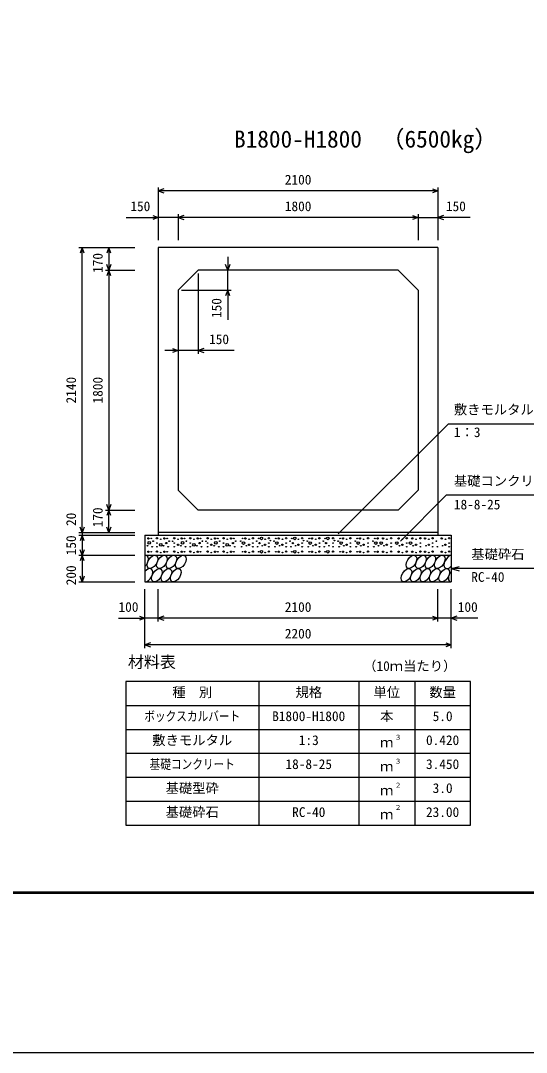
# Model space of a CAD drawing. Units: millimetres, scale not verified. Extents: x -50400 to 50400, y -17820 to 17820.
# Drawn here: x 6076 to 9873, y -17820 to -10074 of the extents above; entities that cross this region are included whole.
import ezdxf
from ezdxf.enums import TextEntityAlignment as Align

# ---------------------------------------------------------------- set-up
doc = ezdxf.new("R2010")
doc.units = ezdxf.units.MM
doc.header["$LTSCALE"] = 60
for name, color, linetype, lineweight in [('0-0_DIM', 7, 'Continuous', 25), ('0-1_Defpoints', 5, 'Continuous', 25), ('0-2_HATCH', 6, 'Continuous', 25), ('0-3_HYO', 3, 'Continuous', 25), ('0-4_HYO2', 4, 'Continuous', 25), ('0-5_OUTLINE', 3, 'Continuous', 25), ('0-7_TXT', 7, 'Continuous', 25), ('0-8_WAKU', 3, 'Continuous', 25)]:
    doc.layers.add(name, color=color, linetype=linetype, lineweight=lineweight)
doc.styles.add('ＭＳ ゴシック', font='')
doc.styles.get('ＭＳ ゴシック').set_extended_font_data('MS Gothic')

msp = doc.modelspace()

# ---------------------------------------------------------------- linework, layer by layer
at = {"layer": '0-0_DIM'}
for p, q in [((7109.98, -11326.22), (7109.98, -11723.11)), ((9209.98, -11351.22), (7109.98, -11351.22)), ((9209.98, -11326.22), (9209.98, -11723.11)), ((7259.98, -11526.22), (7259.98, -11723.11)), ((9059.98, -11526.22), (9059.98, -11723.11)), ((6869.24, -11551.22), (7109.98, -11551.22)), ((7259.98, -11551.22), (7109.98, -11551.22)), ((9059.98, -11551.22), (7259.98, -11551.22)), ((9059.98, -11551.22), (9209.98, -11551.22)), ((9450.73, -11551.22), (9209.98, -11551.22)), ((6513.88, -11778.11), (6934.98, -11778.11)), ((6538.88, -13918.11), (6538.88, -11778.11)), ((6738.88, -11778.11), (6738.88, -11948.11)), ((7630.84, -11848.11), (7630.84, -11948.11)), ((6713.88, -11948.11), (6934.98, -11948.11)), ((6738.88, -11948.11), (6738.88, -13748.11)), ((7409.98, -11973.11), (7409.98, -12574.68)), ((7630.84, -12098.11), (7630.84, -11948.11)), ((7284.98, -12098.11), (7655.84, -12098.11)), ((7630.84, -12098.11), (7630.84, -12318.99)), ((7259.98, -12549.68), (7159.98, -12549.68)), ((7409.98, -12549.68), (7259.98, -12549.68)), ((7679.45, -12549.68), (7409.98, -12549.68)), ((8461.17, -13927.69), (9286.48, -13102.38)), ((10118.89, -13102.38), (9286.48, -13102.38)), ((8928.01, -13981.84), (9272.07, -13637.78)), ((10371.62, -13637.78), (9272.07, -13637.78)), ((6713.88, -13748.11), (6934.98, -13748.11)), ((6738.88, -13918.11), (6738.88, -13748.11)), ((6513.88, -13918.11), (6934.98, -13918.11)), ((6513.88, -13938.11), (6934.98, -13938.11)), ((6538.88, -13918.11), (6538.88, -13938.11)), ((6538.88, -13938.11), (6538.88, -14088.11)), ((6513.88, -14088.11), (6934.98, -14088.11)), ((6538.88, -14088.11), (6538.88, -14288.11)), ((9309.98, -14188.11), (9367.94, -14172.58)), ((9989.79, -14188.11), (9309.98, -14188.11)), ((9309.98, -14188.11), (9367.94, -14203.64)), ((6513.88, -14288.11), (6934.98, -14288.11)), ((7009.98, -14784.72), (7009.98, -14343.11)), ((7109.98, -14584.72), (7109.98, -14343.11)), ((9209.98, -14584.72), (9209.98, -14343.11)), ((9209.98, -14584.72), (9209.98, -14343.11)), ((9309.98, -14784.72), (9309.98, -14343.11)), ((6810.44, -14559.72), (7009.98, -14559.72)), ((7109.98, -14559.72), (7009.98, -14559.72)), ((9209.98, -14559.72), (7109.98, -14559.72)), ((9309.98, -14559.72), (9209.98, -14559.72)), ((9509.53, -14559.72), (9309.98, -14559.72)), ((9309.98, -14759.72), (7009.98, -14759.72))]:
    msp.add_line(p, q, dxfattribs=at)
for points in [[(7152.27, -11335.83), (7109.98, -11351.22), (7152.27, -11366.61)], [(9167.7, -11335.83), (9209.98, -11351.22), (9167.7, -11366.61)], [(7067.7, -11535.83), (7109.98, -11551.22), (7067.7, -11566.61)], [(7302.27, -11535.83), (7259.98, -11551.22), (7302.27, -11566.61)], [(9017.7, -11535.83), (9059.98, -11551.22), (9017.7, -11566.61)], [(9252.27, -11535.83), (9209.98, -11551.22), (9252.27, -11566.61)], [(6554.27, -11820.4), (6538.88, -11778.11), (6523.49, -11820.4)], [(6754.27, -11820.4), (6738.88, -11778.11), (6723.49, -11820.4)], [(6754.27, -11905.83), (6738.88, -11948.11), (6723.49, -11905.83)], [(7646.23, -11905.83), (7630.84, -11948.11), (7615.44, -11905.83)], [(6754.27, -11990.4), (6738.88, -11948.11), (6723.49, -11990.4)], [(7646.23, -12140.4), (7630.84, -12098.11), (7615.44, -12140.4)], [(7217.7, -12534.29), (7259.98, -12549.68), (7217.7, -12565.07)], [(7452.27, -12534.29), (7409.98, -12549.68), (7452.27, -12565.07)], [(6754.27, -13705.83), (6738.88, -13748.11), (6723.49, -13705.83)], [(6754.27, -13790.4), (6738.88, -13748.11), (6723.49, -13790.4)], [(6554.27, -13875.83), (6538.88, -13918.11), (6523.49, -13875.83)], [(6554.27, -13980.4), (6538.88, -13938.11), (6523.49, -13980.4)], [(6754.27, -13875.83), (6738.88, -13918.11), (6723.49, -13875.83)], [(6554.27, -14045.83), (6538.88, -14088.11), (6523.49, -14045.83)], [(6554.27, -14130.4), (6538.88, -14088.11), (6523.49, -14130.4)], [(6554.27, -14245.83), (6538.88, -14288.11), (6523.49, -14245.83)], [(6967.7, -14544.33), (7009.98, -14559.72), (6967.7, -14575.12)], [(7152.27, -14544.33), (7109.98, -14559.72), (7152.27, -14575.12)], [(9167.7, -14544.33), (9209.98, -14559.72), (9167.7, -14575.12)], [(9352.27, -14544.33), (9309.98, -14559.72), (9352.27, -14575.12)], [(7052.27, -14744.33), (7009.98, -14759.72), (7052.27, -14775.12)], [(9267.7, -14744.33), (9309.98, -14759.72), (9267.7, -14775.12)]]:
    msp.add_lwpolyline(points, dxfattribs=at)
at = {"layer": '0-1_Defpoints'}
msp.add_lwpolyline([(0, -17820), (50400, -17820), (50400, 17820), (0, 17820)], close=True, dxfattribs=at)
at = {"layer": '0-2_HATCH'}
for centre, radius in [((7029.01, -14016.09), 2.5), ((7036.02, -13960.93), 5), ((7042.56, -13993.95), 10), ((7057.05, -13960.93), 2.5), ((7071.07, -13981.95), 2.5), ((7099.95, -13960.06), 5), ((7099.95, -13995.95), 2.5), ((7127.99, -14009.08), 10), ((7127.99, -13967.94), 2.5), ((7149.01, -14016.09), 2.5), ((7156.02, -13960.93), 5), ((7170.04, -13995.95), 5), ((7177.05, -13960.93), 2.5), ((7191.07, -13981.95), 2.5), ((7217.53, -13982.85), 2.5), ((7229.95, -13960.06), 5), ((7229.95, -13995.95), 2.5), ((7257.99, -14009.08), 5), ((7257.99, -13967.94), 2.5), ((7279.01, -14016.09), 2.5), ((7286.02, -13960.93), 5), ((7292.56, -13993.95), 10), ((7307.05, -13960.93), 2.5), ((7321.07, -13981.95), 2.5), ((7349.95, -13960.06), 5), ((7349.95, -13995.95), 2.5), ((7377.99, -14009.08), 10), ((7377.99, -13967.94), 2.5), ((7399.01, -14016.09), 2.5), ((7406.02, -13960.93), 5), ((7420.04, -13995.95), 5), ((7427.05, -13960.93), 2.5), ((7441.07, -13981.95), 2.5), ((7467.53, -13982.85), 2.5), ((7479.95, -13960.06), 5), ((7479.95, -13995.95), 2.5), ((7507.99, -14009.08), 5), ((7507.99, -13967.94), 2.5), ((7529.01, -14016.09), 2.5), ((7536.02, -13960.93), 5), ((7542.56, -13993.95), 10), ((7557.05, -13960.93), 2.5), ((7571.07, -13981.95), 2.5), ((7599.95, -13960.06), 5), ((7599.95, -13995.95), 2.5), ((7627.99, -14009.08), 10), ((7627.99, -13967.94), 2.5), ((7649.01, -14016.09), 2.5), ((7656.02, -13960.93), 5), ((7670.04, -13995.95), 5), ((7677.05, -13960.93), 2.5), ((7691.07, -13981.95), 2.5), ((7728.89, -13981.95), 2.5), ((7749.92, -13995.95), 10), ((7742.91, -13960.93), 2.5), ((7763.94, -13960.93), 5), ((7770.95, -14016.09), 2.5), ((7791.98, -14009.08), 5), ((7791.98, -13967.94), 2.5), ((7820.01, -13960.06), 5), ((7820.01, -13995.95), 2.5), ((7848.89, -13981.95), 2.5), ((7862.91, -13960.93), 2.5), ((7869.92, -13995.95), 5), ((7883.94, -13960.93), 10), ((7890.95, -14016.09), 2.5), ((7911.98, -14009.08), 5), ((7911.98, -13967.94), 2.5), ((7940.01, -13960.06), 5), ((7940.01, -13995.95), 2.5), ((7951.35, -13977.63), 2.5), ((7978.89, -13981.95), 2.5), ((7999.92, -13995.95), 10), ((7992.91, -13960.93), 2.5), ((8013.94, -13960.93), 5), ((8020.95, -14016.09), 2.5), ((8041.98, -14009.08), 5), ((8041.98, -13967.94), 2.5), ((8070.01, -13960.06), 5), ((8070.01, -13995.95), 2.5), ((8098.89, -13981.95), 2.5), ((8112.91, -13960.93), 2.5), ((8119.92, -13995.95), 5), ((8133.94, -13960.93), 10), ((8140.95, -14016.09), 2.5), ((8161.98, -14009.08), 5), ((8161.98, -13967.94), 2.5), ((8190.01, -13960.06), 5), ((8190.01, -13995.95), 2.5), ((8201.35, -13977.63), 2.5), ((8228.89, -13981.95), 2.5), ((8249.92, -13995.95), 10), ((8242.91, -13960.93), 2.5), ((8263.94, -13960.93), 5), ((8270.95, -14016.09), 2.5), ((8291.98, -14009.08), 5), ((8291.98, -13967.94), 2.5), ((8320.01, -13960.06), 5), ((8320.01, -13995.95), 2.5), ((8348.89, -13981.95), 2.5), ((8362.91, -13960.93), 2.5), ((8369.92, -13995.95), 5), ((8383.94, -13960.93), 10), ((8390.95, -14016.09), 2.5), ((8421.84, -13960.06), 5), ((8421.84, -13995.95), 2.5), ((8433.18, -13977.63), 2.5), ((8460.71, -13981.95), 2.5), ((8481.74, -13995.95), 10), ((8474.73, -13960.93), 2.5), ((8495.76, -13960.93), 5), ((8502.77, -14016.09), 2.5), ((8523.8, -14009.08), 5), ((8523.8, -13967.94), 2.5), ((8551.84, -13960.06), 5), ((8551.84, -13995.95), 2.5), ((8588.78, -13981.95), 2.5), ((8609.81, -13995.95), 10), ((8602.79, -13960.93), 2.5), ((8623.83, -13960.93), 5), ((8630.83, -14016.09), 2.5), ((8651.86, -14009.08), 5), ((8651.86, -13967.94), 2.5), ((8684.77, -13960.06), 5), ((8684.77, -13995.95), 2.5), ((8721.7, -13981.95), 2.5), ((8742.73, -13995.95), 10), ((8735.72, -13960.93), 2.5), ((8756.75, -13960.93), 5), ((8763.76, -14016.09), 2.5), ((8783.4, -13995.95), 10), ((8797.42, -13960.93), 5), ((8804.43, -14016.09), 2.5), ((8825.46, -14009.08), 5), ((8825.46, -13967.94), 2.5), ((8858.36, -13960.06), 5), ((8858.36, -13995.95), 2.5), ((8900.25, -13995.95), 10), ((8914.27, -13960.93), 5), ((8921.27, -14016.09), 2.5), ((8942.3, -14009.08), 5), ((8942.3, -13967.94), 2.5), ((8975.2, -13960.06), 5), ((8975.2, -13995.95), 2.5), ((9002.94, -13995.95), 10), ((9016.96, -13960.93), 5), ((9023.97, -14016.09), 2.5), ((9045, -14009.08), 5), ((9045, -13967.94), 2.5), ((9077.9, -13960.06), 5), ((9077.9, -13995.95), 2.5), ((9113.17, -13960.93), 5), ((9120.17, -14016.09), 2.5), ((9141.2, -14009.08), 5), ((9141.2, -13967.94), 2.5), ((9169.24, -13960.06), 5), ((9169.24, -13995.95), 2.5), ((9198.12, -13981.95), 2.5), ((9237.98, -13960.93), 5), ((9244.99, -14016.09), 2.5), ((9266.02, -14009.08), 5), ((9266.02, -13967.94), 2.5), ((9294.06, -13960.06), 5), ((9294.06, -13995.95), 2.5), ((7036.02, -14060.93), 5), ((7057.05, -14060.93), 2.5), ((7064.06, -14023.96), 2.5), ((7099.95, -14060.06), 5), ((7099.95, -14023.96), 2.5), ((7127.99, -14067.94), 2.5), ((7156.02, -14060.93), 5), ((7177.05, -14060.93), 2.5), ((7184.06, -14023.96), 2.5), ((7229.95, -14060.06), 5), ((7229.95, -14023.96), 2.5), ((7257.99, -14067.94), 2.5), ((7286.02, -14060.93), 5), ((7307.05, -14060.93), 2.5), ((7314.06, -14023.96), 2.5), ((7349.95, -14060.06), 5), ((7349.95, -14023.96), 2.5), ((7377.99, -14067.94), 2.5), ((7406.02, -14060.93), 5), ((7427.05, -14060.93), 2.5), ((7434.06, -14023.96), 2.5), ((7479.95, -14060.06), 5), ((7479.95, -14023.96), 2.5), ((7507.99, -14067.94), 2.5), ((7536.02, -14060.93), 5), ((7557.05, -14060.93), 2.5), ((7564.06, -14023.96), 2.5), ((7599.95, -14060.06), 5), ((7599.95, -14023.96), 2.5), ((7627.99, -14067.94), 2.5), ((7656.02, -14060.93), 5), ((7677.05, -14060.93), 2.5), ((7684.06, -14023.96), 2.5), ((7735.9, -14023.96), 2.5), ((7742.91, -14060.93), 2.5), ((7763.94, -14060.93), 5), ((7791.98, -14067.94), 2.5), ((7820.01, -14060.06), 5), ((7820.01, -14023.96), 2.5), ((7855.9, -14023.96), 2.5), ((7862.91, -14060.93), 2.5), ((7883.94, -14060.93), 10), ((7911.98, -14067.94), 2.5), ((7940.01, -14060.06), 5), ((7940.01, -14023.96), 2.5), ((7985.9, -14023.96), 2.5), ((7992.91, -14060.93), 2.5), ((8013.94, -14060.93), 5), ((8041.98, -14067.94), 2.5), ((8070.01, -14060.06), 5), ((8070.01, -14023.96), 2.5), ((8105.9, -14023.96), 2.5), ((8112.91, -14060.93), 2.5), ((8133.94, -14060.93), 10), ((8161.98, -14067.94), 2.5), ((8190.01, -14060.06), 5), ((8190.01, -14023.96), 2.5), ((8235.9, -14023.96), 2.5), ((8242.91, -14060.93), 2.5), ((8263.94, -14060.93), 5), ((8291.98, -14067.94), 2.5), ((8320.01, -14060.06), 5), ((8320.01, -14023.96), 2.5), ((8355.9, -14023.96), 2.5), ((8362.91, -14060.93), 2.5), ((8383.94, -14060.93), 10), ((8421.84, -14060.06), 5), ((8421.84, -14023.96), 2.5), ((8467.72, -14023.96), 2.5), ((8474.73, -14060.93), 2.5), ((8495.76, -14060.93), 5), ((8523.8, -14067.94), 2.5), ((8551.84, -14060.06), 5), ((8551.84, -14023.96), 2.5), ((8595.79, -14023.96), 2.5), ((8602.79, -14060.93), 2.5), ((8623.83, -14060.93), 5), ((8651.86, -14067.94), 2.5), ((8684.77, -14060.06), 5), ((8684.77, -14023.96), 2.5), ((8728.71, -14023.96), 2.5), ((8735.72, -14060.93), 2.5), ((8756.75, -14060.93), 5), ((8797.42, -14060.93), 5), ((8825.46, -14067.94), 2.5), ((8858.36, -14060.06), 5), ((8858.36, -14023.96), 2.5), ((8914.27, -14060.93), 5), ((8942.3, -14067.94), 2.5), ((8975.2, -14060.06), 5), ((8975.2, -14023.96), 2.5), ((9016.96, -14060.93), 5), ((9045, -14067.94), 2.5), ((9077.9, -14060.06), 5), ((9077.9, -14023.96), 2.5), ((9113.17, -14060.93), 5), ((9141.2, -14067.94), 2.5), ((9169.24, -14060.06), 5), ((9169.24, -14023.96), 2.5), ((9205.13, -14023.96), 2.5), ((9237.98, -14060.93), 5), ((9266.02, -14067.94), 2.5), ((9294.06, -14060.06), 5), ((9294.06, -14023.96), 2.5)]:
    msp.add_circle(centre, radius, dxfattribs=at)
for centre, start_param, end_param in [((6995.33, -14138.12), 4.3355439, 6.7245934), ((9294.54, -14138.12), 0.4199491, 4.357003), ((7028.58, -14238.11), 3.4740877, 7.5860497), ((9327.79, -14238.11), 1.2805297, 3.4964223)]:
    msp.add_ellipse(centre, major_axis=(29.09, 47.08), ratio=0.5792, start_param=start_param, end_param=end_param, dxfattribs=at)
for centre in [(7066.29, -14138.12), (7137.24, -14138.12), (7208.2, -14138.12), (7279.15, -14138.12), (9010.71, -14138.12), (9081.67, -14138.12), (9152.63, -14138.12), (9223.58, -14138.12), (7099.53, -14238.11), (7170.49, -14238.11), (7241.45, -14238.11), (8973.01, -14238.11), (9043.96, -14238.11), (9114.92, -14238.11), (9185.87, -14238.11), (9256.83, -14238.11)]:
    msp.add_ellipse(centre, major_axis=(29.09, 47.08), ratio=0.5792, dxfattribs=at)
at = {"layer": '0-3_HYO'}
for p, q in [((7864.98, -15034.72), (7864.98, -16114.72)), ((8614.98, -15034.72), (8614.98, -16114.72)), ((9034.98, -15034.72), (9034.98, -16114.72)), ((6864.98, -15214.72), (9454.98, -15214.72))]:
    msp.add_line(p, q, dxfattribs=at)
msp.add_lwpolyline([(6864.98, -16114.72), (9454.98, -16114.72), (9454.98, -15034.72), (6864.98, -15034.72)], close=True, dxfattribs=at)
at = {"layer": '0-4_HYO2'}
for p, q in [((6864.98, -15394.72), (9454.98, -15394.72)), ((6864.98, -15574.72), (9454.98, -15574.72)), ((6864.98, -15754.72), (9454.98, -15754.72)), ((6864.98, -15934.72), (9454.98, -15934.72))]:
    msp.add_line(p, q, dxfattribs=at)
at = {"layer": '0-5_OUTLINE'}
for p, q in [((9209.98, -11778.11), (7109.98, -11778.11)), ((7109.98, -11778.11), (7109.98, -13938.11)), ((9209.98, -11778.11), (9209.98, -13938.11)), ((7259.98, -12098.11), (7409.98, -11948.11)), ((7259.98, -12098.11), (7259.98, -13598.11)), ((9059.98, -12098.11), (9059.98, -13598.11)), ((8909.98, -13748.11), (9059.98, -13598.11)), ((7009.98, -13938.11), (7009.98, -14288.11)), ((7009.98, -13938.11), (9309.98, -13938.11)), ((9209.98, -13918.11), (7109.98, -13918.11)), ((9309.98, -13938.11), (9309.98, -14288.11)), ((7009.98, -14088.11), (9309.98, -14088.11)), ((7009.98, -14288.11), (9309.98, -14288.11))]:
    msp.add_line(p, q, dxfattribs=at)
for points in [[(9059.98, -12098.11), (8909.98, -11948.11), (7409.98, -11948.11)], [(8909.98, -13748.11), (7409.98, -13748.11), (7259.98, -13598.11)]]:
    msp.add_lwpolyline(points, dxfattribs=at)
at = {"layer": '0-8_WAKU', "lineweight": 50}
msp.add_lwpolyline([(1200, -16620), (49200, -16620), (49200, 16620), (1200, 16620)], close=True, dxfattribs=at)

# ---------------------------------------------------------------- texts
at = {"layer": '0-0_DIM', "style": 'ＭＳ ゴシック'}
for s, p in [('2100', (8059.98, -11326.22)), ('150', (6900.34, -11526.22)), ('1800', (8059.98, -11526.22)), ('150', (9269.62, -11526.22)), ('150', (7491.39, -12524.68)), ('敷きモルタル', (9329.33, -13052.38)), ('1：3', (9329.33, -13222.5)), ('基礎コンクリート', (9329.33, -13587.78)), ('18-8-25', (9329.33, -13765.41)), ('基礎砕石', (9459.72, -14138.11)), ('RC-40', (9459.72, -14309.49)), ('100', (6811.34, -14534.72)), ('2100', (8059.98, -14534.72)), ('100', (9358.62, -14534.72)), ('2200', (8059.98, -14734.72))]:
    msp.add_text(s, height=73.31, dxfattribs=at).set_placement(p, align=Align.BOTTOM_LEFT)
for s, p in [('170', (6713.88, -11968.11)), ('150', (7605.84, -12306.61)), ('2140', (6513.88, -12948.11)), ('1800', (6713.88, -12948.11)), ('20', (6513.88, -13868.04)), ('170', (6713.88, -13878.11)), ('150', (6513.88, -14088.11)), ('200', (6513.88, -14313.11))]:
    msp.add_text(s, height=73.31, rotation=90, dxfattribs=at).set_placement(p, align=Align.BOTTOM_LEFT)
at = {"layer": '0-7_TXT', "style": 'ＭＳ ゴシック'}
for s, height, p in [('B1800-H1800', 128.3, (7678.73, -11065.61)), ('（6500kg）', 128.3, (8783.57, -11065.61)), ('材料表', 87.98, (6881.65, -14959.72)), ('（10ｍ当たり）', 73.31, (8648.31, -14978.06)), ('種\u3000別', 73.31, (7214.98, -15174.72)), ('規格', 73.31, (8139.98, -15174.72)), ('単位', 73.31, (8724.98, -15174.72)), ('数量', 73.31, (9144.98, -15174.72)), ('B1800-H1800', 73.31, (7964.98, -15354.72)), ('本', 73.31, (8774.98, -15354.72)), ('5.0', 73.31, (9169.98, -15354.72)), ('敷きモルタル', 73.31, (7064.98, -15534.72)), ('1:3', 73.31, (8164.98, -15534.72)), ('ｍ', 73.31, (8774.98, -15551.39)), ('３', 36.66, (8884.22, -15484.11)), ('0.420', 73.31, (9119.98, -15534.72)), ('18-8-25', 73.31, (8064.98, -15714.72)), ('３', 36.66, (8884.22, -15664.11)), ('3.450', 73.31, (9119.98, -15714.72)), ('ｍ', 73.31, (8774.98, -15731.39)), ('基礎型砕', 73.31, (7164.98, -15894.72)), ('２', 36.66, (8884.22, -15844.11)), ('3.0', 73.31, (9169.98, -15894.72)), ('ｍ', 73.31, (8774.98, -15911.39)), ('基礎砕石', 73.31, (7164.98, -16074.72)), ('RC-40', 73.31, (8114.98, -16074.72)), ('ｍ', 73.31, (8774.98, -16091.39)), ('２', 36.66, (8884.22, -16010.78)), ('23.00', 73.31, (9119.98, -16074.72))]:
    msp.add_text(s, height=height, dxfattribs=at).set_placement(p, align=Align.BOTTOM_LEFT)
at = {"layer": '0-7_TXT', "style": 'ＭＳ ゴシック', "width": 0.8}
for s, p in [('ボックスカルバート', (7004.98, -15354.72)), ('基礎コンクリート', (7044.98, -15714.72))]:
    msp.add_text(s, height=73.31, dxfattribs=at).set_placement(p, align=Align.BOTTOM_LEFT)

doc.saveas('drawing.dxf')
